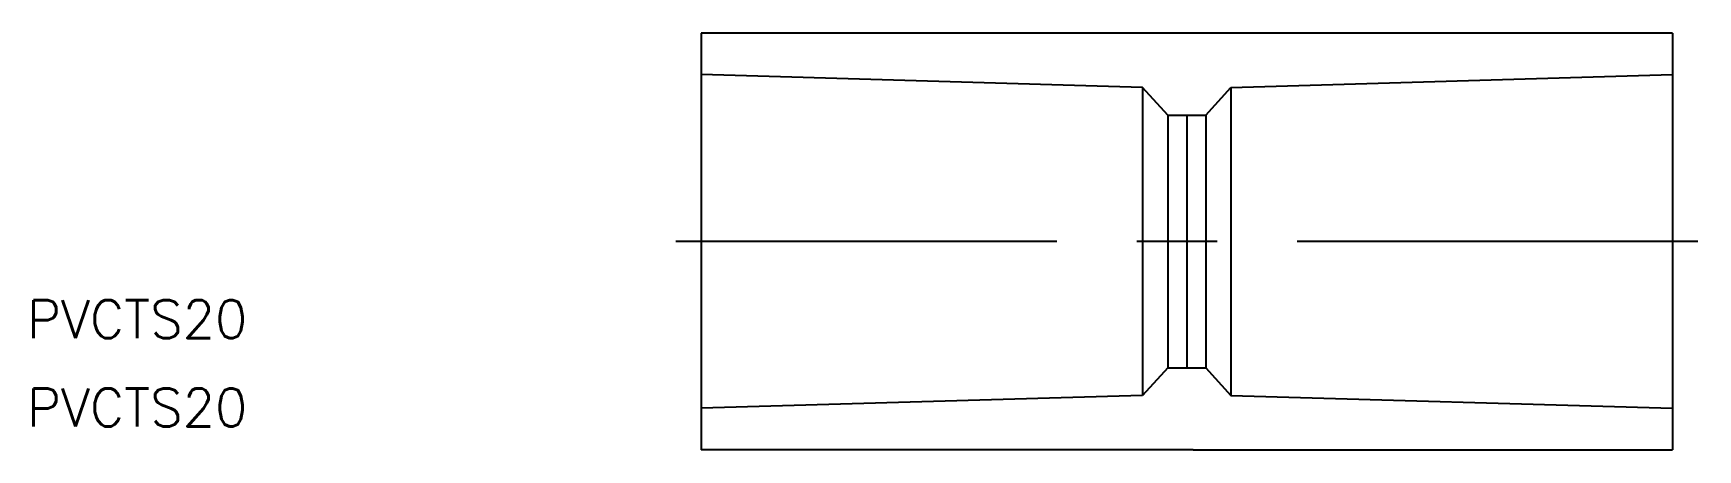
# Model space of a CAD drawing. Extents: x -53 to 79, y 0 to 33.
import ezdxf

# ---------------------------------------------------------------- set-up
doc = ezdxf.new("R2010")
doc.units = 0
doc.linetypes.add('CENTER', pattern=[50.8, 31.75, -6.35, 6.35, -6.35])
doc.layers.get('0').update_dxf_attribs({"linetype": 'CONTINUOUS'})
doc.layers.add('CENTER', color=1, linetype='CENTER')
doc.styles.get("Standard").update_dxf_attribs({"font": 'txt.shx', "height": 3, "bigfont": 'bigfont.shx'})

msp = doc.modelspace()

# ---------------------------------------------------------------- linework, layer by layer
at = {"color": 7, "linetype": 'CONTINUOUS'}
for p, q in [((77, 33), (0, 33)), ((0, 33), (0, 0)), ((77, 33), (77, 0)), ((35, 28.7), (0, 29.73)), ((42, 28.7), (77, 29.73)), ((35, 28.7), (35, 4.3)), ((37, 26.5), (35, 28.7)), ((40, 26.5), (42, 28.7)), ((42, 28.7), (42, 4.3)), ((37, 26.5), (37, 6.5)), ((37, 26.5), (40, 26.5)), ((38.5, 26.5), (38.5, 6.5)), ((40, 26.5), (40, 6.5)), ((37, 6.5), (35, 4.3)), ((37, 6.5), (40, 6.5)), ((40, 6.5), (42, 4.3)), ((35, 4.3), (0, 3.28)), ((42, 4.3), (77, 3.28)), ((39, 0), (0, 0)), ((39, 0), (77, 0))]:
    msp.add_line(p, q, dxfattribs=at)
at = {"layer": 'CENTER', "color": 1, "linetype": 'CENTER'}
msp.add_line((79, 16.5), (-2, 16.5), dxfattribs=at)

# ---------------------------------------------------------------- texts
at = {"color": 7, "linetype": 'CONTINUOUS'}
for p in [(-53.44, 8.85), (-53.44, 1.85)]:
    msp.add_text('PVCTS20', height=3, dxfattribs=at).set_placement(p)

doc.saveas('drawing.dxf')
